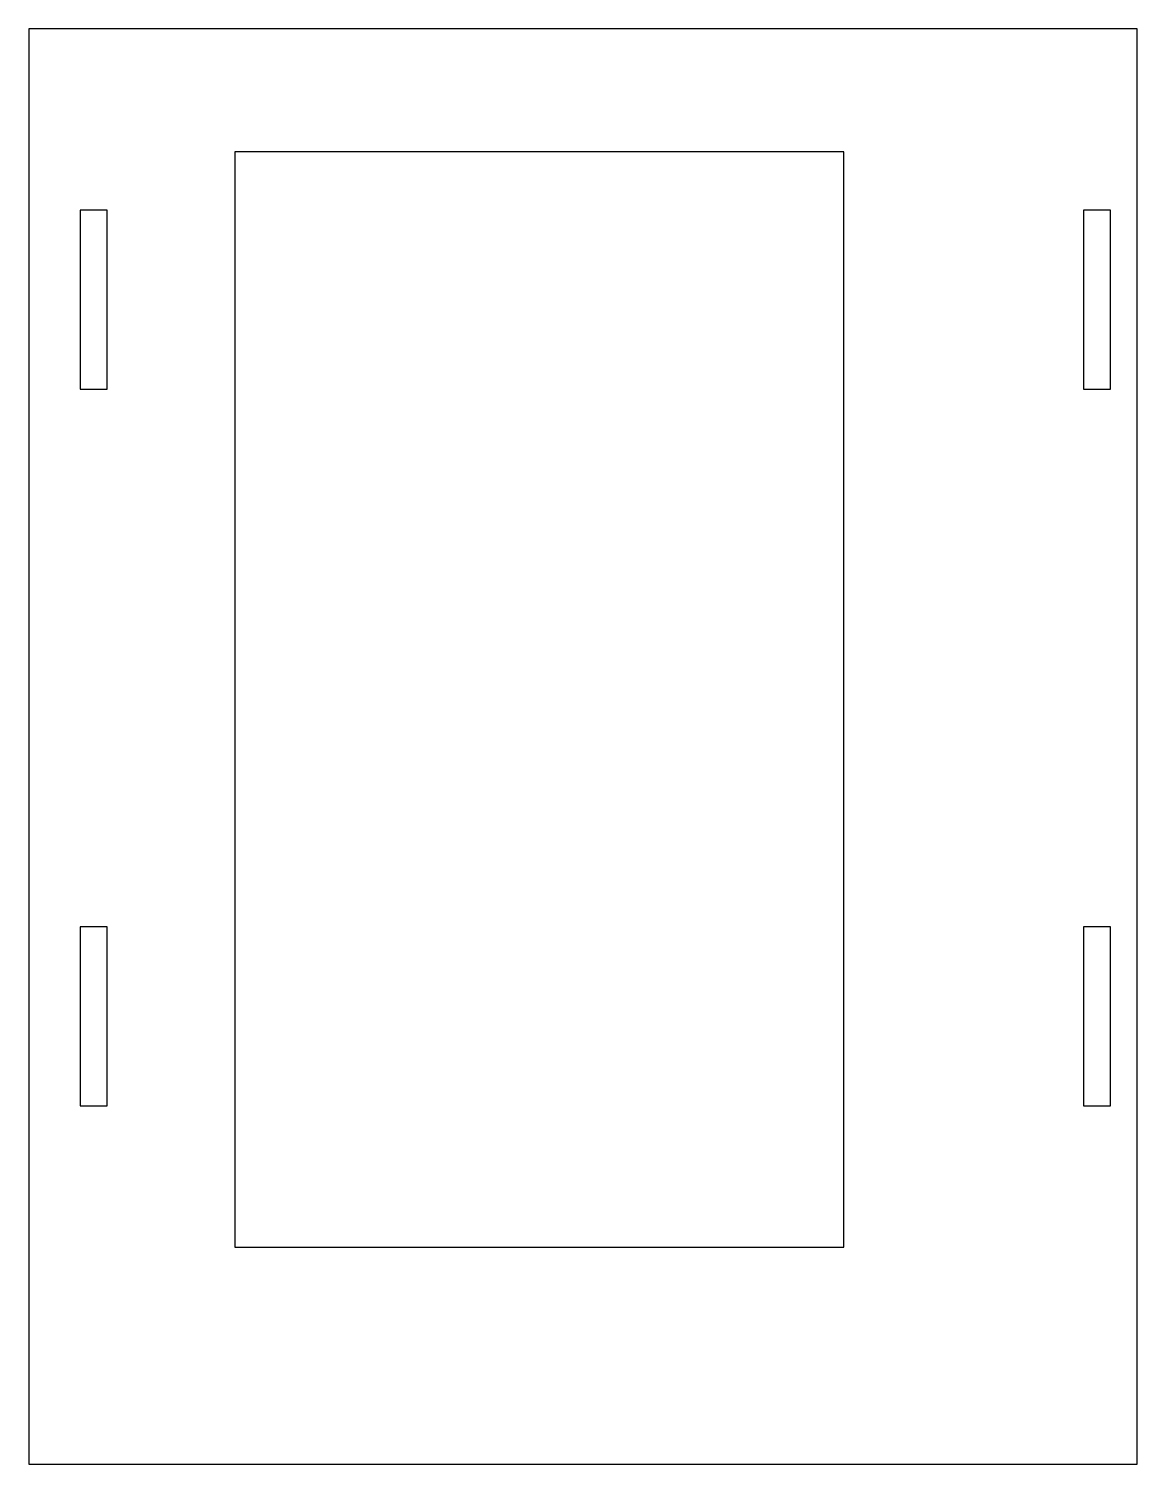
# Model space of a CAD drawing. Header units: millimetres. Extents: x 0 to 124, y 0 to 160.
import ezdxf

# ---------------------------------------------------------------- set-up
doc = ezdxf.new("R2010")
doc.units = ezdxf.units.MM
doc.layers.add('CUT', color=1, linetype='Continuous')

msp = doc.modelspace()

# ---------------------------------------------------------------- linework, layer by layer
at = {"layer": 'CUT'}
for points in [[(0, 0), (123.75, 0), (123.75, 160.25), (0, 160.25)], [(23, 24.25), (91, 24.25), (91, 146.5), (23, 146.5)], [(5.75, 120), (8.75, 120), (8.75, 140), (5.75, 140)], [(117.75, 120), (120.75, 120), (120.75, 140), (117.75, 140)], [(5.75, 40), (8.75, 40), (8.75, 60), (5.75, 60)], [(117.75, 40), (120.75, 40), (120.75, 60), (117.75, 60)]]:
    msp.add_lwpolyline(points, close=True, dxfattribs=at)

doc.saveas('drawing.dxf')
